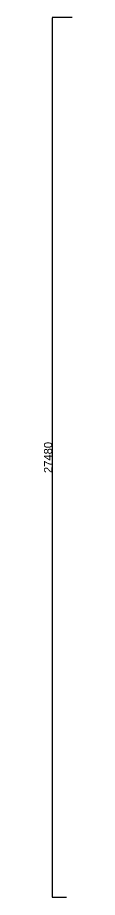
# Model space of a CAD drawing. Header units: millimetres. Extents: x -547274 to 397870, y -45599 to 141350.
# Drawn here: x -356448 to -355535, y 55206 to 82686 of the extents above; entities that cross this region are included whole.
import ezdxf

# ---------------------------------------------------------------- set-up
doc = ezdxf.new("R2010")
doc.units = ezdxf.units.MM
doc.styles.get("Standard").update_dxf_attribs({"font": 'arial.ttf'})
doc.dimstyles.new('ISO-25', dxfattribs={"dimtxt": 250, "dimasz": 2.5, "dimexe": 1.25, "dimexo": 0.625, "dimtad": 1, "dimdec": 0, "dimtxsty": 'Standard', "dimcen": 2.5, "dimadec": 0, "dimazin": 0, "dimtfac": 1, "dimtdec": 0, "dimtmove": 0, "dimatfit": 3, "dimfxl": 1, "dimarcsym": 0})

# ---------------------------------------------------------------- blocks, each defined once
blk = doc.blocks.new('*D113')
at = {"color": 0, "lineweight": -2, "transparency": 16777216}
for p, q in [((-355535, 82686), (-356157, 82686)), ((-356155, 82683), (-356155, 55208)), ((-355710, 55206), (-356157, 55206))]:
    blk.add_line(p, q, dxfattribs=at)
at = {"color": 0, "lineweight": 9, "transparency": 16777216}
for points in [[(-356156, 82683), (-356155, 82683), (-356155, 82686)], [(-356156, 55208), (-356155, 55208), (-356155, 55206)]]:
    blk.add_solid(points, dxfattribs=at)
at = {"layer": 'Defpoints', "color": 0, "lineweight": 9, "transparency": 16777216}
for p in [(-355535, 82686), (-356155, 55206), (-355710, 55206)]:
    blk.add_point(p, dxfattribs=at)
at = {"color": 0, "lineweight": 5, "transparency": 16777216, "insert": (-356284, 68946), "char_height": 250, "attachment_point": 5, "rotation": 90}
blk.add_mtext('27480', dxfattribs=at)

msp = doc.modelspace()

# ---------------------------------------------------------------- dimensions: what is measured, and where the dimension line sits
at = {"color": 147, "lineweight": 5, "true_color": 0x366881}
dim = msp.add_linear_dim(base=(-356155.3, 55205.7), p1=(-355534.8, 82685.7), p2=(-355709.8, 55205.7), angle=90, dimstyle='ISO-25', dxfattribs=at)
dim.commit()
dim.dimension.update_dxf_attribs({"geometry": '*D113', "text_midpoint": (-356283.6, 68945.7)})

doc.saveas('drawing.dxf')
